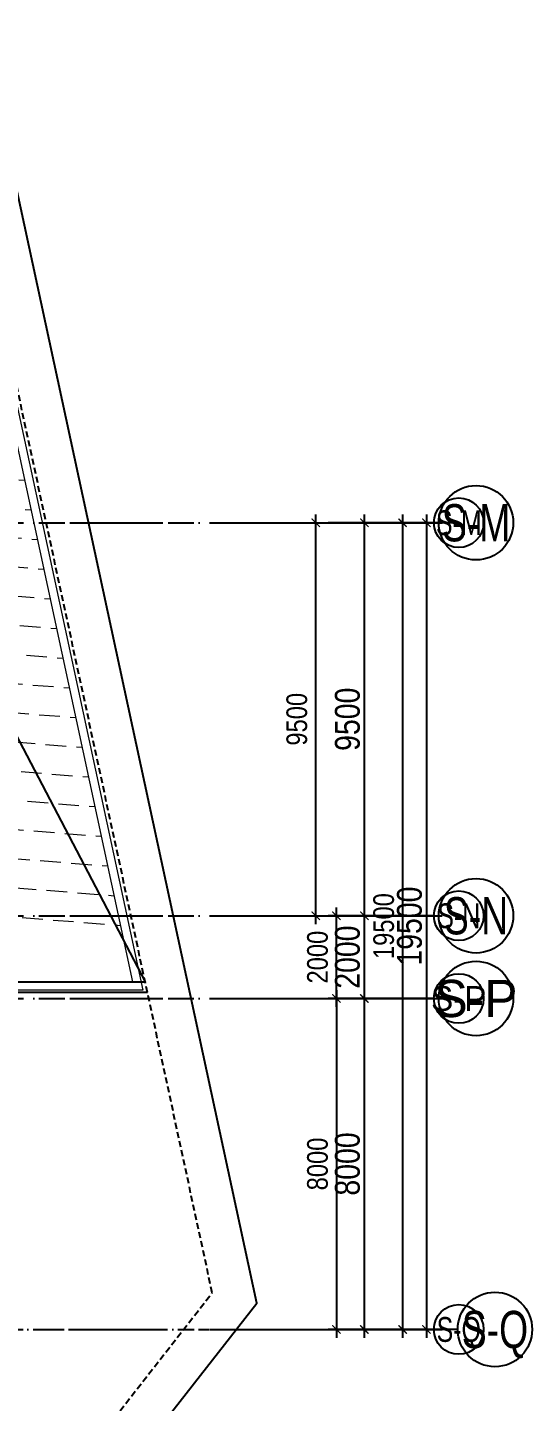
# Model space of a CAD drawing. Header units: millimetres. Extents: x -1534340 to 1713810, y -1348191 to 1114081.
# Drawn here: x 1339337 to 1351545, y -337068 to -303855 of the extents above; entities that cross this region are included whole.
import ezdxf
from ezdxf.enums import TextEntityAlignment as Align

# ---------------------------------------------------------------- set-up
doc = ezdxf.new("R2010")
doc.units = ezdxf.units.MM
doc.header["$LTSCALE"] = 100
doc.header["$PDMODE"] = 32
doc.header["$PDSIZE"] = 2.5
for name, pattern in [('CENTER2', [1.125, 0.75, -0.125, 0.125, -0.125]), ('DASHED', [4.5, 3, -1.5]), ('HIDDEN', [0.375, 0.25, -0.125]), ('xref.asix of  podium$0$xref.asix of  podium$0$DASHDOT', [1, 0.5, -0.25, 0, -0.25])]:
    doc.linetypes.add(name, pattern=pattern)
for name, color, linetype in [('ccu11-Khuat', 9, 'DASHED'), ('ccu12-Manh', 8, 'Continuous'), ('ccu12-Thay', 7, 'Continuous'), ('ccu12-Truc', 13, 'CENTER2'), ('KC2-DIM', 251, 'Continuous'), ('KT-Dim', 8, 'Continuous'), ('KT-Kich thuoc', 9, 'Continuous'), ('xref.asix of  podium$0$xref.asix of  podium$0$AUDIT_I_220805193045-1', 50, 'Continuous'), ('xref.asix of  podium$0$xref.asix of  podium$0$AUDIT_I_220807103235-17', 50, 'Continuous'), ('xref.asix of  podium$0$xref.asix of  podium$0$KT-Dim', 8, 'Continuous'), ('xref.asix of  podium$0$xref.asix of  podium$0$KT-Kich thuoc', 9, 'Continuous'), ('xref.asix of  podium$0$xref.asix of  podium$0$KT-Luoi truc South Tower', 8, 'xref.asix of  podium$0$xref.asix of  podium$0$DASHDOT'), ('Xref_ST_MBDV Cot vach 30.7.2022$0$Xref_ST_MBDV Cot vach 30.7.2022|Xref_ST_MBDV Cot vach 30.7.2022|Xref_ST_MBDV Cot vach 30.7.2022|Xref_ST_MBDV Cot vach 30.7.2022|A-CORE-OTLN', 2, 'Continuous'), ('Xref_ST_MBDV Cot vach 30.7.2022|Xref_ST_MBDV Cot vach 30.7.2022|Xref_ST_MBDV Cot vach 30.7.2022|Xref_ST_MBDV Cot vach 30.7.2022|A-GRID-SYM', 50, 'Continuous')]:
    doc.layers.add(name, color=color, linetype=linetype)
doc.layers.add('KT-Net khuat', color=8, linetype='HIDDEN', lineweight=18)
doc.styles.add('Arial Narrow', font='ARIALN.TTF')
doc.styles.add('HBA-Text', font='GOTHIC.TTF')
doc.styles.add('xref.asix of  podium$0$xref.asix of  podium$0$HBA-Text', font='GOTHIC.TTF')
doc.dimstyles.new('ccu12-200', dxfattribs={"dimscale": 200, "dimtxt": 2.5, "dimasz": 1, "dimexe": 1, "dimexo": 2, "dimgap": 1, "dimtad": 1, "dimdec": 0, "dimrnd": 5, "dimdsep": 46, "dimtxsty": 'Arial Narrow', "dimblk": 'ARCHTICK', "dimcen": -1, "dimdle": 1, "dimclrd": 256, "dimclre": 256, "dimclrt": 3, "dimadec": 0, "dimazin": 2, "dimtfac": 0.1, "dimtdec": 0, "dimtmove": 0, "dimatfit": 1, "dimldrblk": 'ARCHTICK', "dimfxl": 1, "dimtvp": 0.8333333333333334, "dimtolj": 1, "dimtzin": 12, "dimarcsym": 0})
doc.dimstyles.new('CCU_1-200', dxfattribs={"dimscale": 200, "dimtxt": 3, "dimasz": 1, "dimexe": 1, "dimexo": 2, "dimgap": 0.5, "dimtad": 1, "dimdec": 0, "dimdsep": 46, "dimtxsty": 'Arial Narrow', "dimblk": 'ARCHTICK', "dimcen": -1, "dimdle": 1, "dimclrd": 256, "dimclre": 256, "dimclrt": 3, "dimadec": 0, "dimazin": 2, "dimtfac": 0.1, "dimtdec": 0, "dimtix": 1, "dimtmove": 2, "dimatfit": 1, "dimfxl": 1, "dimtvp": 0.8333333333333334, "dimtolj": 1, "dimtzin": 12, "dimarcsym": 0})

# ---------------------------------------------------------------- blocks, each defined once
blk = doc.blocks.new('MBKC-T1-PN')
at = {"layer": 'ccu11-Khuat', "ltscale": 0.5, "elevation": -0.1248620286703281}
blk.add_lwpolyline([(64968.80776126846, -41910.76057298976), (105785.5588329488, -40620.72874475905), (111202.0284154711, -33691.14119643258), (92975.20629092376, 50866.59806175559)], dxfattribs=at)
at = {"layer": 'ccu12-Thay', "ltscale": 0.5}
blk.add_line((103137.5374738472, -26176.61616639997, -0.1248620286703281), (109582.2368706344, -26176.61616486043, -0.1248620286703281), dxfattribs=at)
at = {"layer": 'ccu12-Thay', "ltscale": 0.5, "elevation": -0.1248620286703281}
blk.add_lwpolyline([(104753.6921597233, -3776.06702514831), (98350.75843804004, -5156.262628219614), (102935.6841215885, -26426.61616644816), (109636.1255574757, -26426.61616484757)], dxfattribs=at)
at = {"layer": 'KC2-DIM', "ltscale": 0.5, "elevation": -0.1248620286703281}
blk.add_lwpolyline([(98609.8034433003, -5200.903861337749), (109582.2368706344, -26176.61616486043)], dxfattribs=at)
at = {"layer": 'Xref_ST_MBDV Cot vach 30.7.2022$0$Xref_ST_MBDV Cot vach 30.7.2022|Xref_ST_MBDV Cot vach 30.7.2022|Xref_ST_MBDV Cot vach 30.7.2022|Xref_ST_MBDV Cot vach 30.7.2022|A-CORE-OTLN', "color": 6, "elevation": -0.1248620286703281}
blk.add_lwpolyline([(64931.80699950433, -42912.42932635889), (106285.1043480842, -41605.43971103476), (112278.2305070565, -33938.10367710376), (93952.75382619351, 51077.31307376944)], dxfattribs=at)
blk = doc.blocks.new('GRID-SYM-flat-83')
at = {"layer": 'Xref_ST_MBDV Cot vach 30.7.2022|Xref_ST_MBDV Cot vach 30.7.2022|Xref_ST_MBDV Cot vach 30.7.2022|Xref_ST_MBDV Cot vach 30.7.2022|A-GRID-SYM'}
blk.add_ellipse((0, 0), major_axis=(-899.9839282080502, 5.37856553410893), ratio=1, dxfattribs=at)
at = {"layer": 'Xref_ST_MBDV Cot vach 30.7.2022|Xref_ST_MBDV Cot vach 30.7.2022|Xref_ST_MBDV Cot vach 30.7.2022|Xref_ST_MBDV Cot vach 30.7.2022|A-GRID-SYM', "style": 'HBA-Text'}
blk.add_attdef('GRID', text='', height=900.0000000000003, rotation=359.6302510781834, dxfattribs=at).set_placement((7.113495670384687e-20, 1.190286096938727e-17, 3.982135654073748e-07), align=Align.MIDDLE_CENTER)
blk = doc.blocks.new('GRID-SYM-flat-84')
at = {"layer": 'Xref_ST_MBDV Cot vach 30.7.2022|Xref_ST_MBDV Cot vach 30.7.2022|Xref_ST_MBDV Cot vach 30.7.2022|Xref_ST_MBDV Cot vach 30.7.2022|A-GRID-SYM'}
blk.add_ellipse((0, 0), major_axis=(-899.9839282080502, 5.37856553410893), ratio=1, dxfattribs=at)
at = {"layer": 'Xref_ST_MBDV Cot vach 30.7.2022|Xref_ST_MBDV Cot vach 30.7.2022|Xref_ST_MBDV Cot vach 30.7.2022|Xref_ST_MBDV Cot vach 30.7.2022|A-GRID-SYM', "style": 'HBA-Text'}
blk.add_attdef('GRID', text='', height=900.0000000000003, rotation=359.6302510781834, dxfattribs=at).set_placement((2.025799344252252e-20, 3.389726944925022e-18, 1.134042694414104e-07), align=Align.MIDDLE_CENTER)
blk = doc.blocks.new('GRID-SYM-flat-85')
at = {"layer": 'Xref_ST_MBDV Cot vach 30.7.2022|Xref_ST_MBDV Cot vach 30.7.2022|Xref_ST_MBDV Cot vach 30.7.2022|Xref_ST_MBDV Cot vach 30.7.2022|A-GRID-SYM'}
blk.add_ellipse((0, 0), major_axis=(-899.9839282080502, 5.37856553410893), ratio=1, dxfattribs=at)
at = {"layer": 'Xref_ST_MBDV Cot vach 30.7.2022|Xref_ST_MBDV Cot vach 30.7.2022|Xref_ST_MBDV Cot vach 30.7.2022|Xref_ST_MBDV Cot vach 30.7.2022|A-GRID-SYM', "style": 'HBA-Text'}
blk.add_attdef('GRID', text='', height=900.0000000000003, rotation=359.630251078169, dxfattribs=at).set_placement((9.578760419288606e-21, 1.60279360265213e-18, 5.362191130063174e-08), align=Align.MIDDLE_CENTER)
blk = doc.blocks.new('GRID-SYM-flat-86')
at = {"layer": 'Xref_ST_MBDV Cot vach 30.7.2022|Xref_ST_MBDV Cot vach 30.7.2022|Xref_ST_MBDV Cot vach 30.7.2022|Xref_ST_MBDV Cot vach 30.7.2022|A-GRID-SYM'}
blk.add_ellipse((0, 0), major_axis=(-899.9839282080502, 5.37856553410893), ratio=1, dxfattribs=at)
at = {"layer": 'Xref_ST_MBDV Cot vach 30.7.2022|Xref_ST_MBDV Cot vach 30.7.2022|Xref_ST_MBDV Cot vach 30.7.2022|Xref_ST_MBDV Cot vach 30.7.2022|A-GRID-SYM', "style": 'HBA-Text'}
blk.add_attdef('GRID', text='', height=900.0000000000003, rotation=359.6302510781834, dxfattribs=at).set_placement((-3.313819860899584e-20, -5.54494427347405e-18, -1.855076720465948e-07), align=Align.MIDDLE_CENTER)
blk = doc.blocks.new('_ARCHTICK')
at = {"color": 0, "linetype": 'ByBlock', "const_width": 0.15}
blk.add_lwpolyline([(-0.5, -0.5), (0.5, 0.5)], dxfattribs=at)
blk = doc.blocks.new('*D1145')
at = {"layer": 'Defpoints', "color": 0, "transparency": 16777216}
for p in [(420808.1932698449, -72696.27179369514), (420808.1932698449, -92196.27179369555), (424766.3851447776, -92196.27179369555)]:
    blk.add_point(p, dxfattribs=at)
at = {"layer": 'KT-Dim', "lineweight": -2, "transparency": 16777216}
for p, q in [((421208.1932698449, -72696.27179369514), (424966.3851447776, -72696.27179369514)), ((424766.3851447776, -72496.27179369514), (424766.3851447776, -92396.27179369555)), ((421208.1932698449, -92196.27179369555), (424966.3851447776, -92196.27179369555))]:
    blk.add_line(p, q, dxfattribs=at)
at = {"layer": 'KT-Dim', "lineweight": -2, "transparency": 16777216, "xscale": 200, "yscale": 200, "zscale": 200}
for p, rotation in [((424766.3851447776, -72696.27179369514), 90), ((424766.3851447776, -92196.27179369555), 270)]:
    blk.add_blockref('_ARCHTICK', p, dxfattribs=dict(at, rotation=rotation))
at = {"layer": 'KT-Dim', "color": 3, "transparency": 16777216, "insert": (424311.0986509167, -82446.27179369544), "char_height": 500, "attachment_point": 5, "rotation": 90, "style": 'Arial Narrow'}
blk.add_mtext('\\A1;19500', dxfattribs=at)
blk = doc.blocks.new('*D1146')
at = {"layer": 'Defpoints', "color": 0, "transparency": 16777216}
for p in [(420808.1932698449, -84196.27186136894), (420808.1932698449, -92196.27179369555), (423166.3851447776, -92196.27179369555)]:
    blk.add_point(p, dxfattribs=at)
at = {"layer": 'KT-Dim', "lineweight": -2, "transparency": 16777216}
for p, q in [((423166.3851447776, -83996.27186136894), (423166.3851447776, -92396.27179369555)), ((421208.1932698449, -84196.27186136894), (423366.3851447776, -84196.27186136894)), ((421208.1932698449, -92196.27179369555), (423366.3851447776, -92196.27179369555))]:
    blk.add_line(p, q, dxfattribs=at)
at = {"layer": 'KT-Dim', "lineweight": -2, "transparency": 16777216, "xscale": 200, "yscale": 200, "zscale": 200}
for p, rotation in [((423166.3851447776, -84196.27186136894), 90), ((423166.3851447776, -92196.27179369555), 270)]:
    blk.add_blockref('_ARCHTICK', p, dxfattribs=dict(at, rotation=rotation))
at = {"layer": 'KT-Dim', "color": 3, "transparency": 16777216, "insert": (422711.0986509167, -88196.27182753234), "char_height": 500, "attachment_point": 5, "rotation": 90, "style": 'Arial Narrow'}
blk.add_mtext('\\A1;8000', dxfattribs=at)
blk = doc.blocks.new('*D1105')
at = {"layer": 'Defpoints', "color": 0, "transparency": 16777216}
for p in [(420308.068988459, -82196.27186136981), (423166.3851447753, -82196.27186136981), (420808.1932698449, -84196.27186136894)]:
    blk.add_point(p, dxfattribs=at)
at = {"layer": 'KT-Dim', "lineweight": -2, "transparency": 16777216}
for p, q in [((423166.3851447753, -84396.27186136894), (423166.3851447753, -81996.27186136981)), ((420708.068988459, -82196.27186136981), (423366.3851447753, -82196.27186136981)), ((421208.1932698449, -84196.27186136894), (423366.3851447753, -84196.27186136894))]:
    blk.add_line(p, q, dxfattribs=at)
at = {"layer": 'KT-Dim', "lineweight": -2, "transparency": 16777216, "xscale": 200, "yscale": 200, "zscale": 200}
for p, rotation in [((423166.3851447753, -82196.27186136981), 90), ((423166.3851447753, -84196.27186136894), 270)]:
    blk.add_blockref('_ARCHTICK', p, dxfattribs=dict(at, rotation=rotation))
at = {"layer": 'KT-Dim', "color": 3, "transparency": 16777216, "insert": (422711.0986509143, -83196.27186136947), "char_height": 500, "attachment_point": 5, "rotation": 90, "style": 'Arial Narrow'}
blk.add_mtext('\\A1;2000', dxfattribs=at)
blk = doc.blocks.new('*D1106')
at = {"layer": 'Defpoints', "color": 0, "transparency": 16777216}
for p in [(420308.068988459, -72696.27186137022), (422666.2608493464, -72696.27186137022), (420308.068988459, -82196.27186136987)]:
    blk.add_point(p, dxfattribs=at)
at = {"layer": 'KT-Dim', "lineweight": -2, "transparency": 16777216}
for p, q in [((420708.068988459, -72696.27186137022), (422866.2608493464, -72696.27186137022)), ((422666.2608493464, -82396.27186136987), (422666.2608493464, -72496.27186137022)), ((420708.068988459, -82196.27186136987), (422866.2608493464, -82196.27186136987))]:
    blk.add_line(p, q, dxfattribs=at)
at = {"layer": 'KT-Dim', "lineweight": -2, "transparency": 16777216, "xscale": 200, "yscale": 200, "zscale": 200}
for p, rotation in [((422666.2608493464, -72696.27186137022), 90), ((422666.2608493464, -82196.27186136987), 270)]:
    blk.add_blockref('_ARCHTICK', p, dxfattribs=dict(at, rotation=rotation))
at = {"layer": 'KT-Dim', "color": 3, "transparency": 16777216, "insert": (422210.9743554855, -77446.27186137014), "char_height": 500, "attachment_point": 5, "rotation": 90, "style": 'Arial Narrow'}
blk.add_mtext('\\A1;9500', dxfattribs=at)
blk = doc.blocks.new('*D2862')
at = {"layer": 'Defpoints', "color": 0, "transparency": 16777216}
for p in [(5981.059086559342, 27070.41464694614), (5981.059086559342, 7570.414646945665), (9818.784131091092, 7570.414646945665)]:
    blk.add_point(p, dxfattribs=at)
at = {"layer": 'xref.asix of  podium$0$xref.asix of  podium$0$KT-Kich thuoc', "lineweight": -2, "transparency": 16777216}
for p, q in [((9818.784131091088, 27270.41464694614), (9818.784131091092, 7370.414646945665)), ((6381.059086559343, 27070.41464694614), (10018.78413109109, 27070.41464694614)), ((6381.059086559343, 7570.414646945665), (10018.78413109109, 7570.414646945665))]:
    blk.add_line(p, q, dxfattribs=at)
at = {"layer": 'xref.asix of  podium$0$xref.asix of  podium$0$KT-Kich thuoc', "lineweight": -2, "transparency": 16777216, "xscale": 200, "yscale": 200, "zscale": 200}
for p, rotation in [((9818.784131091088, 27070.41464694614), 90), ((9818.784131091092, 7570.414646945665), 270)]:
    blk.add_blockref('_ARCHTICK', p, dxfattribs=dict(at, rotation=rotation))
at = {"layer": 'xref.asix of  podium$0$xref.asix of  podium$0$KT-Kich thuoc', "color": 3, "transparency": 16777216, "insert": (9412.440338458078, 17320.4146469459), "char_height": 600, "attachment_point": 5, "rotation": 90, "style": 'Arial Narrow'}
blk.add_mtext('\\A1;19500', dxfattribs=at)
blk = doc.blocks.new('*D2851')
at = {"layer": 'Defpoints', "color": 0, "transparency": 16777216}
for p in [(5981.059086559342, 15570.41464138893), (5981.059086559342, 7570.414643347151), (8318.784131091092, 7570.414643347151)]:
    blk.add_point(p, dxfattribs=at)
at = {"layer": 'xref.asix of  podium$0$xref.asix of  podium$0$KT-Kich thuoc', "lineweight": -2, "transparency": 16777216}
for p, q in [((8318.78413109109, 15770.41464138893), (8318.784131091092, 7370.414643347151)), ((6381.059086559343, 15570.41464138893), (8518.78413109109, 15570.41464138893)), ((6381.059086559343, 7570.414643347151), (8518.784131091092, 7570.414643347151))]:
    blk.add_line(p, q, dxfattribs=at)
at = {"layer": 'xref.asix of  podium$0$xref.asix of  podium$0$KT-Kich thuoc', "lineweight": -2, "transparency": 16777216, "xscale": 200, "yscale": 200, "zscale": 200}
for p, rotation in [((8318.78413109109, 15570.41464138893), 90), ((8318.784131091092, 7570.414643347151), 270)]:
    blk.add_blockref('_ARCHTICK', p, dxfattribs=dict(at, rotation=rotation))
at = {"layer": 'xref.asix of  podium$0$xref.asix of  podium$0$KT-Kich thuoc', "color": 3, "transparency": 16777216, "insert": (7912.440338458077, 11570.41464236804), "char_height": 600, "attachment_point": 5, "rotation": 90, "style": 'Arial Narrow'}
blk.add_mtext('\\A1;8000', dxfattribs=at)
blk = doc.blocks.new('xref.asix of  podium$0$xref.asix of  podium$0$GRID-SYM-flat-83')
at = {"layer": 'xref.asix of  podium$0$xref.asix of  podium$0$AUDIT_I_220805193045-1'}
blk.add_ellipse((0, 0, 3.982135654073748e-07), major_axis=(-899.9839282080502, 5.37856553410893), ratio=1, dxfattribs=at)
at = {"layer": 'xref.asix of  podium$0$xref.asix of  podium$0$AUDIT_I_220805193045-1', "style": 'xref.asix of  podium$0$xref.asix of  podium$0$HBA-Text'}
blk.add_attdef('GRID', text='', height=900.0000000000003, rotation=359.6302510781834, dxfattribs=at).set_placement((7.113495670384687e-20, 1.190286096938727e-17, 3.982135654073748e-07), align=Align.MIDDLE_CENTER)
blk = doc.blocks.new('xref.asix of  podium$0$xref.asix of  podium$0$GRID-SYM-flat-84')
at = {"layer": 'xref.asix of  podium$0$xref.asix of  podium$0$AUDIT_I_220805193045-1'}
blk.add_ellipse((0, 0, 1.134042694414104e-07), major_axis=(-899.9839282080502, 5.37856553410893), ratio=1, dxfattribs=at)
at = {"layer": 'xref.asix of  podium$0$xref.asix of  podium$0$AUDIT_I_220805193045-1', "style": 'xref.asix of  podium$0$xref.asix of  podium$0$HBA-Text'}
blk.add_attdef('GRID', text='', height=900.0000000000003, rotation=359.6302510781834, dxfattribs=at).set_placement((2.025799344252252e-20, 3.389726944925022e-18, 1.134042694414104e-07), align=Align.MIDDLE_CENTER)
blk = doc.blocks.new('xref.asix of  podium$0$xref.asix of  podium$0$GRID-SYM-flat-85')
at = {"layer": 'xref.asix of  podium$0$xref.asix of  podium$0$AUDIT_I_220805193045-1'}
blk.add_ellipse((0, 0, 5.362191130063174e-08), major_axis=(-899.9839282080502, 5.37856553410893), ratio=1, dxfattribs=at)
at = {"layer": 'xref.asix of  podium$0$xref.asix of  podium$0$AUDIT_I_220805193045-1', "style": 'xref.asix of  podium$0$xref.asix of  podium$0$HBA-Text'}
blk.add_attdef('GRID', text='', height=900.0000000000003, rotation=359.630251078169, dxfattribs=at).set_placement((9.578760419288606e-21, 1.60279360265213e-18, 5.362191130063174e-08), align=Align.MIDDLE_CENTER)
blk = doc.blocks.new('xref.asix of  podium$0$xref.asix of  podium$0$GRID-SYM-flat-86')
at = {"layer": 'xref.asix of  podium$0$xref.asix of  podium$0$AUDIT_I_220805193045-1'}
blk.add_ellipse((0, 0, -1.855076720465948e-07), major_axis=(-899.9839282080502, 5.37856553410893), ratio=1, dxfattribs=at)
at = {"layer": 'xref.asix of  podium$0$xref.asix of  podium$0$AUDIT_I_220805193045-1', "style": 'xref.asix of  podium$0$xref.asix of  podium$0$HBA-Text'}
blk.add_attdef('GRID', text='', height=900.0000000000003, rotation=359.6302510781834, dxfattribs=at).set_placement((-3.313819860899584e-20, -5.54494427347405e-18, -1.855076720465948e-07), align=Align.MIDDLE_CENTER)
blk = doc.blocks.new('*D2852')
at = {"layer": 'Defpoints', "color": 0, "transparency": 16777216}
for p in [(5981.059086559342, 27070.41464694614), (5981.059086559342, 17570.41464289942), (8318.784131091092, 17570.41464289942)]:
    blk.add_point(p, dxfattribs=at)
at = {"layer": 'xref.asix of  podium$0$xref.asix of  podium$0$KT-Kich thuoc', "lineweight": -2, "transparency": 16777216}
for p, q in [((8318.78413109109, 27270.41464694614), (8318.784131091092, 17370.41464289942)), ((6381.059086559343, 27070.41464694614), (8518.78413109109, 27070.41464694614)), ((6381.059086559343, 17570.41464289942), (8518.784131091092, 17570.41464289942))]:
    blk.add_line(p, q, dxfattribs=at)
at = {"layer": 'xref.asix of  podium$0$xref.asix of  podium$0$KT-Kich thuoc', "lineweight": -2, "transparency": 16777216, "xscale": 200, "yscale": 200, "zscale": 200}
for p, rotation in [((8318.78413109109, 27070.41464694614), 90), ((8318.784131091092, 17570.41464289942), 270)]:
    blk.add_blockref('_ARCHTICK', p, dxfattribs=dict(at, rotation=rotation))
at = {"layer": 'xref.asix of  podium$0$xref.asix of  podium$0$KT-Kich thuoc', "color": 3, "transparency": 16777216, "insert": (7912.44033845808, 22320.41464492278), "char_height": 600, "attachment_point": 5, "rotation": 90, "style": 'Arial Narrow'}
blk.add_mtext('\\A1;9500', dxfattribs=at)
blk = doc.blocks.new('*D2853')
at = {"layer": 'Defpoints', "color": 0, "transparency": 16777216}
for p in [(5981.059086559342, 17570.41464289942), (5981.059086559342, 15570.41464138893), (8318.784131091092, 15570.41464138893)]:
    blk.add_point(p, dxfattribs=at)
at = {"layer": 'xref.asix of  podium$0$xref.asix of  podium$0$KT-Kich thuoc', "lineweight": -2, "transparency": 16777216}
for p, q in [((8318.784131091092, 17770.41464289942), (8318.784131091092, 15370.41464138893)), ((6381.059086559343, 17570.41464289942), (8518.784131091092, 17570.41464289942)), ((6381.059086559343, 15570.41464138893), (8518.784131091092, 15570.41464138893))]:
    blk.add_line(p, q, dxfattribs=at)
at = {"layer": 'xref.asix of  podium$0$xref.asix of  podium$0$KT-Kich thuoc', "lineweight": -2, "transparency": 16777216, "xscale": 200, "yscale": 200, "zscale": 200}
for p, rotation in [((8318.784131091092, 17570.41464289942), 90), ((8318.784131091092, 15570.41464138893), 270)]:
    blk.add_blockref('_ARCHTICK', p, dxfattribs=dict(at, rotation=rotation))
at = {"layer": 'xref.asix of  podium$0$xref.asix of  podium$0$KT-Kich thuoc', "color": 3, "transparency": 16777216, "insert": (7912.440338458079, 16570.41464214417), "char_height": 600, "attachment_point": 5, "rotation": 90, "style": 'Arial Narrow'}
blk.add_mtext('\\A1;2000', dxfattribs=at)
blk = doc.blocks.new('*U2968')
at = {"layer": 'KT-Net khuat', "linetype": 'HIDDEN', "ltscale": 20}
blk.add_lwpolyline([(900.0000000002318, -2999.999999999664), (0, 0), (900.0000000003297, 3000.000000000578)], dxfattribs=at)
blk = doc.blocks.new('*U2969')
at = {"layer": 'KT-Kich thuoc', "color": 0, "linetype": 'ByBlock', "lineweight": -2, "transparency": 16777216, "rotation": 282.1642570564171}
for p in [(1560972.651801778, -304446.7175602379), (1561127.307609421, -305164.1956465461), (1561281.963417063, -305881.6737328544), (1561436.619224706, -306599.1518191628), (1561591.275032348, -307316.6299054711), (1561745.930839991, -308034.1079917793), (1561900.586647633, -308751.5860780876), (1562055.242455276, -309469.0641643959), (1562209.898262918, -310186.5422507043), (1562364.554070561, -310904.0203370125), (1562519.209878203, -311621.4984233208), (1562673.865685846, -312338.9765096291), (1562828.521493488, -313056.4545959374), (1562983.177301131, -313773.9326822457), (1563137.833108773, -314491.410768554), (1563292.488916416, -315208.8888548623), (1563447.144724058, -315926.3669411706), (1563601.800531701, -316643.8450274789), (1563756.456339343, -317361.3231137872), (1563911.112146986, -318078.8012000955), (1564065.767954628, -318796.2792864038), (1564220.42376227, -319513.7573727121), (1564375.079569913, -320231.2354590204), (1564529.735377555, -320948.7135453287), (1564684.391185198, -321666.191631637), (1564839.04699284, -322383.6697179453), (1564993.702800483, -323101.1478042536), (1565148.358608125, -323818.6258905618), (1565303.014415768, -324536.1039768702)]:
    blk.add_blockref('*U2968', p, dxfattribs=at)
blk = doc.blocks.new('Grid-ST-flat-3')
at = {"layer": 'ccu12-Truc', "ltscale": 30}
for p, q in [((366096.2468389631, -72696.27186137123), (425824.0468604062, -72696.27186137007)), ((366096.2468389794, -82196.27186137065), (425824.0468603973, -82196.27186136972)), ((366096.2468389806, -84196.27186137141), (425824.046860399, -84196.27186136867)), ((366096.2468389729, -92196.27186136931), (425824.0468604038, -92196.27186137077))]:
    blk.add_line(p, q, dxfattribs=at)
at = {"layer": 'KT-Dim'}
for p, q in [((425524.0424615133, -72696.27192904626), (422966.3822543479, -72696.27210864075)), ((425524.0446045718, -82196.27168177534), (422966.3843973984, -82196.27186136984)), ((425524.0442661839, -82196.2716817765), (422966.3862020941, -82196.27186137054)), ((425524.0468603987, -84196.27192904486), (422966.3848485611, -84196.27210863977)), ((425524.0468604066, -84196.27168177709), (422966.3866532627, -84196.27186137158)), ((425524.0468604069, -92196.27192904195), (422966.3866532354, -92196.2721086365))]:
    blk.add_line(p, q, dxfattribs=at)
ref = blk.add_blockref('GRID-SYM-flat-83', (426124.0424344335, -72696.45219530782), dxfattribs=dict(at, xscale=0.6666666666666665, yscale=0.6666666666666665, zscale=0.6666666666666665, rotation=0.325197994598278))
ref.add_attrib('GRID', 'S-M', dxfattribs={"layer": 'Xref_ST_MBDV Cot vach 30.7.2022|Xref_ST_MBDV Cot vach 30.7.2022|Xref_ST_MBDV Cot vach 30.7.2022|Xref_ST_MBDV Cot vach 30.7.2022|A-GRID-SYM', "height": 600, "style": 'HBA-Text', "width": 0.75}).set_placement((426124.0424344335, -72696.45219530782), align=Align.MIDDLE_CENTER)
ref = blk.add_blockref('GRID-SYM-flat-84', (426124.044239104, -82196.45194803801), dxfattribs=dict(at, xscale=0.6666666666666665, yscale=0.6666666666666665, zscale=0.6666666666666665, rotation=0.325197994598278))
ref.add_attrib('GRID', 'S-N', dxfattribs={"layer": 'Xref_ST_MBDV Cot vach 30.7.2022|Xref_ST_MBDV Cot vach 30.7.2022|Xref_ST_MBDV Cot vach 30.7.2022|Xref_ST_MBDV Cot vach 30.7.2022|A-GRID-SYM', "height": 600, "style": 'HBA-Text', "width": 0.75}).set_placement((426124.044239104, -82196.45194803801), align=Align.MIDDLE_CENTER)
at = {"layer": 'KT-Dim', "xscale": 0.6666666666666665, "yscale": 0.6666666666666665, "zscale": 0.6666666666666665, "rotation": 0.325197994598278}
blk.add_blockref('GRID-SYM-flat-85', (426124.0468333187, -84196.45219530637), dxfattribs=at).add_auto_attribs({'GRID': 'S-P'})
at = {"layer": 'KT-Dim'}
ref = blk.add_blockref('GRID-SYM-flat-86', (426124.046833327, -92196.45219530351), dxfattribs=dict(at, xscale=0.6666666666666665, yscale=0.6666666666666665, zscale=0.6666666666666665, rotation=0.325197994598278))
ref.add_attrib('GRID', 'S-Q', dxfattribs={"layer": 'Xref_ST_MBDV Cot vach 30.7.2022|Xref_ST_MBDV Cot vach 30.7.2022|Xref_ST_MBDV Cot vach 30.7.2022|Xref_ST_MBDV Cot vach 30.7.2022|A-GRID-SYM', "height": 600, "style": 'HBA-Text', "width": 0.75}).set_placement((426124.046833327, -92196.45219530351), align=Align.MIDDLE_CENTER)
dim = blk.add_linear_dim(base=(422666.2608493465, -72696.27186137019), p1=(420308.0689884588, -82196.27186136981), p2=(420308.0689884588, -72696.27186137016), angle=90, dimstyle='ccu12-200', dxfattribs=at)
dim.commit()
dim.dimension.update_dxf_attribs({"geometry": '*D1106', "text_midpoint": (422210.9743554855, -77446.27186137011), "insert": (5.820766091346741e-11, 2.91038304567337e-11)})
for base, p1, p2, picture, middle in [((424766.3851447776, -92196.27179369555), (420808.1932698446, -72696.27179369511), (420808.1932698446, -92196.27179369552), '*D1145', (424311.0986509167, -82446.27179369544)), ((423166.3851447753, -82196.27186136981), (420808.1932698446, -84196.2718613689), (420308.0689884587, -82196.27186136978), '*D1105', (422711.0986509143, -83196.27186136947)), ((423166.3851447776, -92196.27179369555), (420808.1932698446, -84196.2718613689), (420808.1932698446, -92196.27179369552), '*D1146', (422711.0986509167, -88196.27182753234))]:
    dim = blk.add_linear_dim(base=base, p1=p1, p2=p2, angle=90, dimstyle='ccu12-200', dxfattribs=at)
    dim.commit()
    dim.dimension.update_dxf_attribs({"geometry": picture, "text_midpoint": middle})
blk = doc.blocks.new('xref.asix of  podium$0$xref.asix of  podium$0$Asix South Tower')
at = {"layer": 'xref.asix of  podium$0$xref.asix of  podium$0$KT-Kich thuoc'}
for p, q in [((10576.44144781865, 27070.4145115948), (8018.781240653247, 27070.41433200031)), ((10576.44584671222, 7570.414511599112), (8018.785639541224, 7570.414332004613))]:
    blk.add_line(p, q, dxfattribs=at)
at = {"layer": 'xref.asix of  podium$0$xref.asix of  podium$0$KT-Luoi truc South Tower', "ltscale": 10}
for p, q in [((-49426.19052042812, 27070.41457926983), (10118.78413107991, 27070.41464694601)), ((-49426.19052041136, 17570.41457927041), (10118.7841310706, 17570.41464694636)), ((-49426.19052040949, 15570.41457926971), (10118.78413107246, 15570.41464694741))]:
    blk.add_line(p, q, dxfattribs=at)
at = {"layer": 'xref.asix of  podium$0$xref.asix of  podium$0$KT-Luoi truc South Tower', "ltscale": 5}
blk.add_line((-52698.14931293763, 7570.414579271805), (10118.78413107805, 7570.414646945312), dxfattribs=at)
at = {"layer": 'xref.asix of  podium$0$xref.asix of  podium$0$KT-Dim'}
ref = blk.add_blockref('xref.asix of  podium$0$xref.asix of  podium$0$GRID-SYM-flat-83', (11018.78403963894, 27070.00894338265, -3.984381477691825e-07), dxfattribs=dict(at, rotation=0.325197994598278))
ref.add_attrib('GRID', 'S-M', dxfattribs={"layer": 'xref.asix of  podium$0$xref.asix of  podium$0$AUDIT_I_220807103235-17', "height": 900, "style": 'xref.asix of  podium$0$xref.asix of  podium$0$HBA-Text', "width": 0.75}).set_placement((11018.78403963894, 27070.00894338265, -3.984381477692638e-07), align=Align.MIDDLE_CENTER)
ref = blk.add_blockref('xref.asix of  podium$0$xref.asix of  podium$0$GRID-SYM-flat-84', (11018.7840904519, 17570.14424755413, -1.136288518032181e-07), dxfattribs=dict(at, rotation=0.325197994598278))
ref.add_attrib('GRID', 'S-N', dxfattribs={"layer": 'xref.asix of  podium$0$xref.asix of  podium$0$AUDIT_I_220807103235-17', "height": 900, "style": 'xref.asix of  podium$0$xref.asix of  podium$0$HBA-Text', "width": 0.75}).set_placement((11018.7840904519, 17570.14424755413, -1.136288518032181e-07), align=Align.MIDDLE_CENTER)
ref = blk.add_blockref('xref.asix of  podium$0$xref.asix of  podium$0$GRID-SYM-flat-85', (11018.78409045376, 15570.14424755517, -5.384649366243951e-08), dxfattribs=dict(at, rotation=0.325197994598278))
ref.add_attrib('GRID', 'S-P', dxfattribs={"layer": 'xref.asix of  podium$0$xref.asix of  podium$0$AUDIT_I_220807103235-17', "height": 900.0000000000003, "rotation": 359.9554490727931, "style": 'xref.asix of  podium$0$xref.asix of  podium$0$HBA-Text'}).set_placement((11018.78409045376, 15570.14424755517, -5.38464936624395e-08), align=Align.MIDDLE_CENTER)
ref = blk.add_blockref('xref.asix of  podium$0$xref.asix of  podium$0$GRID-SYM-flat-86', (11476.44580609165, 7570.144112206763, 1.855076720465948e-07), dxfattribs=dict(at, rotation=0.325197994598278))
ref.add_attrib('GRID', 'S-Q', dxfattribs={"layer": 'xref.asix of  podium$0$xref.asix of  podium$0$AUDIT_I_220807103235-17', "height": 900, "style": 'xref.asix of  podium$0$xref.asix of  podium$0$HBA-Text', "width": 0.75}).set_placement((11476.44580609165, 7570.144112206763, 1.855076720465948e-07), align=Align.MIDDLE_CENTER)
at = {"layer": 'xref.asix of  podium$0$xref.asix of  podium$0$KT-Kich thuoc'}
for base, p1, p2, picture, middle in [((9818.784131091092, 7570.414646945665), (5981.05908655934, 27070.41464694613), (5981.05908655934, 7570.414646945661), '*D2862', (9412.440338458078, 17320.4146469459)), ((8318.784131091092, 17570.41464289942), (5981.05908655934, 27070.41464694613), (5981.05908655934, 17570.41464289941), '*D2852', (7912.44033845808, 22320.41464492278)), ((8318.784131091092, 15570.41464138893), (5981.05908655934, 17570.41464289941), (5981.05908655934, 15570.41464138892), '*D2853', (7912.440338458079, 16570.41464214417)), ((8318.784131091092, 7570.414643347151), (5981.05908655934, 15570.41464138892), (5981.05908655934, 7570.414643347147), '*D2851', (7912.440338458077, 11570.41464236804))]:
    dim = blk.add_linear_dim(base=base, p1=p1, p2=p2, angle=90, dimstyle='CCU_1-200', dxfattribs=at)
    dim.commit()
    dim.dimension.update_dxf_attribs({"geometry": picture, "text_midpoint": middle})
blk = doc.blocks.new('312')
at = {"layer": 'KT-Net khuat', "linetype": 'HIDDEN', "ltscale": 3000}
blk.add_line((1564295.84411395, -326151.9059403596, 1.677643225341081e-09), (1568720.212669177, -326151.9059403596, 1.677643225341081e-09), dxfattribs=at)
at = {"layer": 'KT-Net khuat', "linetype": 'ByBlock', "ltscale": 30, "elevation": 3.836533729595359e-10}
for points in [[(1562386.89737718, -326194.0635737173), (1557802.356686512, -304925.4960916286), (1564058.66091224, -303576.9200147394), (1568967.917249945, -326351.9059403596), (1564295.84411395, -326351.9059403596)], [(1562582.406884235, -326151.9205713145), (1558040.009195969, -305078.8625962794), (1563905.294407588, -303814.5725241964), (1568720.212669177, -326151.9059403596)]]:
    blk.add_lwpolyline(points, dxfattribs=at)
at = {"layer": 'KT-Kich thuoc'}
blk.add_blockref('*U2969', (0, 0), dxfattribs=at)
at = {"layer": 'xref.asix of  podium$0$xref.asix of  podium$0$KT-Kich thuoc'}
blk.add_blockref('xref.asix of  podium$0$xref.asix of  podium$0$Asix South Tower', (1566004.720627273, -342122.3205197669), dxfattribs=at)

msp = doc.modelspace()

# ---------------------------------------------------------------- block references
for name, p in [('MBKC-T1-PN', (1232600.871086698, -300749.4537652719)), ('Grid-ST-flat-3', (923638.2882514866, -243129.7985158589))]:
    msp.add_blockref(name, p)

# ---------------------------------------------------------------- next in the draw order: block references
at = {"layer": 'ccu12-Manh'}
msp.add_blockref('312', (-226843.9959313669, -774.1646671993076), dxfattribs=at)

doc.saveas('drawing.dxf')
